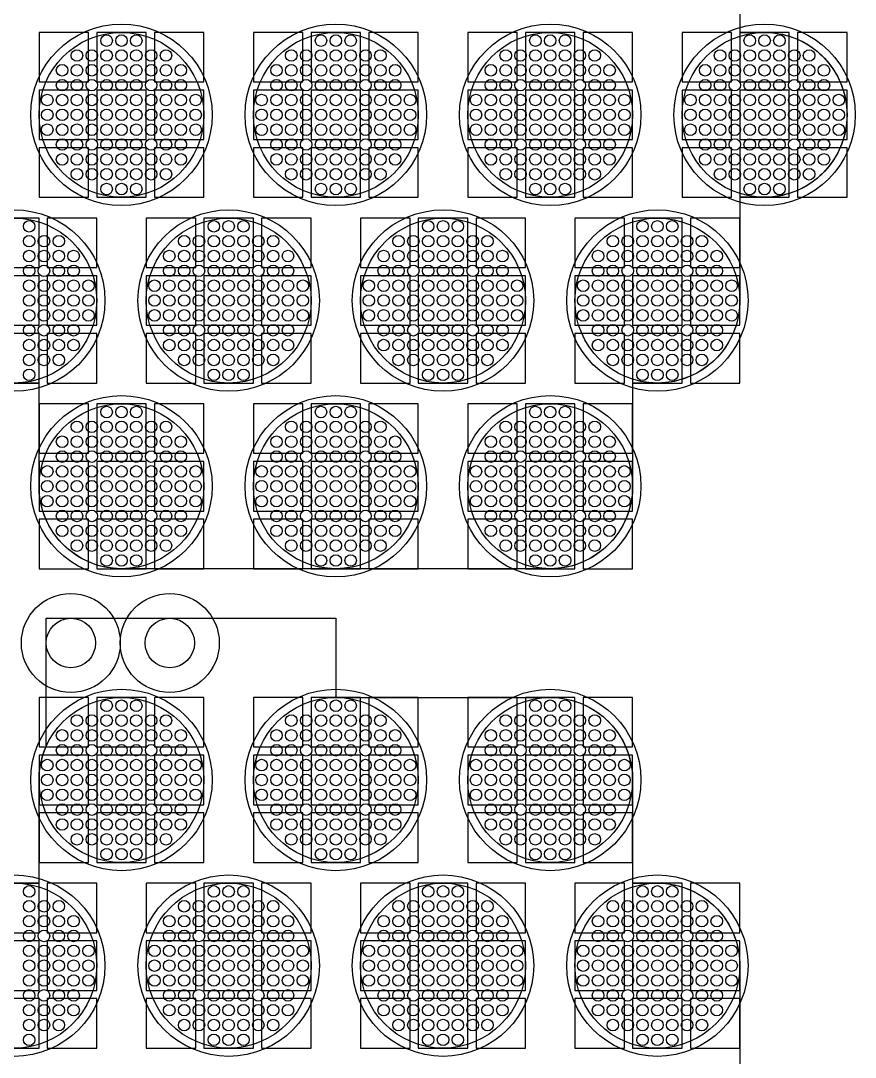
# Model space of a CAD drawing. Extents: x -49 to 54, y -38 to 38.
# Drawn here: x 38.9 to 43.96, y 17.85 to 24.13 of the extents above; entities that cross this region are included whole.
import ezdxf

# ---------------------------------------------------------------- set-up
doc = ezdxf.new("R2010")
doc.units = 0
for name, color, linetype in [('ADHESIVE_VIA_OPENINGS', 30, 'CONTINUOUS'), ('BACK_LAYER', 5, 'CONTINUOUS'), ('COND_LAYER_LOWER_ELECTRODE', 6, 'CONTINUOUS'), ('CONDUCTIVE_LAYER_BACK_LAYER', 2, 'CONTINUOUS'), ('EMITTER', 3, 'CONTINUOUS'), ('LOWER_ELECTRODE', 1, 'CONTINUOUS'), ('SUBSTRATE_VIA', 4, 'CONTINUOUS')]:
    doc.layers.add(name, color=color, linetype=linetype)

msp = doc.modelspace()

# ---------------------------------------------------------------- linework, layer by layer
at = {"layer": 'ADHESIVE_VIA_OPENINGS'}
for centre in [(39.207, 20.3622), (39.807, 20.3622)]:
    msp.add_circle(centre, 0.3, dxfattribs=at)
at = {"layer": 'BACK_LAYER'}
for points in [[(39.0139, 23.7639), (39.3139, 23.7639), (39.3139, 24.0639), (39.0139, 24.0639)], [(39.3639, 23.7639), (39.6639, 23.7639), (39.6639, 24.0639), (39.3639, 24.0639)], [(39.7139, 23.7639), (40.0139, 23.7639), (40.0139, 24.0639), (39.7139, 24.0639)], [(40.3139, 23.7639), (40.6139, 23.7639), (40.6139, 24.0639), (40.3139, 24.0639)], [(40.6639, 23.7639), (40.9639, 23.7639), (40.9639, 24.0639), (40.6639, 24.0639)], [(41.0139, 23.7639), (41.3139, 23.7639), (41.3139, 24.0639), (41.0139, 24.0639)], [(41.6139, 23.7639), (41.9139, 23.7639), (41.9139, 24.0639), (41.6139, 24.0639)], [(41.9639, 23.7639), (42.2639, 23.7639), (42.2639, 24.0639), (41.9639, 24.0639)], [(42.3139, 23.7639), (42.6139, 23.7639), (42.6139, 24.0639), (42.3139, 24.0639)], [(42.9139, 23.7639), (43.2139, 23.7639), (43.2139, 24.0639), (42.9139, 24.0639)], [(43.2639, 23.7639), (43.5639, 23.7639), (43.5639, 24.0639), (43.2639, 24.0639)], [(43.6139, 23.7639), (43.9139, 23.7639), (43.9139, 24.0639), (43.6139, 24.0639)], [(39.0139, 23.4139), (39.3139, 23.4139), (39.3139, 23.7139), (39.0139, 23.7139)], [(39.3639, 23.4139), (39.6639, 23.4139), (39.6639, 23.7139), (39.3639, 23.7139)], [(39.7139, 23.4139), (40.0139, 23.4139), (40.0139, 23.7139), (39.7139, 23.7139)], [(40.3139, 23.4139), (40.6139, 23.4139), (40.6139, 23.7139), (40.3139, 23.7139)], [(40.6639, 23.4139), (40.9639, 23.4139), (40.9639, 23.7139), (40.6639, 23.7139)], [(41.0139, 23.4139), (41.3139, 23.4139), (41.3139, 23.7139), (41.0139, 23.7139)], [(41.6139, 23.4139), (41.9139, 23.4139), (41.9139, 23.7139), (41.6139, 23.7139)], [(41.9639, 23.4139), (42.2639, 23.4139), (42.2639, 23.7139), (41.9639, 23.7139)], [(42.3139, 23.4139), (42.6139, 23.4139), (42.6139, 23.7139), (42.3139, 23.7139)], [(42.9139, 23.4139), (43.2139, 23.4139), (43.2139, 23.7139), (42.9139, 23.7139)], [(43.2639, 23.4139), (43.5639, 23.4139), (43.5639, 23.7139), (43.2639, 23.7139)], [(43.6139, 23.4139), (43.9139, 23.4139), (43.9139, 23.7139), (43.6139, 23.7139)], [(39.0139, 23.0639), (39.3139, 23.0639), (39.3139, 23.3639), (39.0139, 23.3639)], [(39.3639, 23.0639), (39.6639, 23.0639), (39.6639, 23.3639), (39.3639, 23.3639)], [(39.7139, 23.0639), (40.0139, 23.0639), (40.0139, 23.3639), (39.7139, 23.3639)], [(40.3139, 23.0639), (40.6139, 23.0639), (40.6139, 23.3639), (40.3139, 23.3639)], [(40.6639, 23.0639), (40.9639, 23.0639), (40.9639, 23.3639), (40.6639, 23.3639)], [(41.0139, 23.0639), (41.3139, 23.0639), (41.3139, 23.3639), (41.0139, 23.3639)], [(41.6139, 23.0639), (41.9139, 23.0639), (41.9139, 23.3639), (41.6139, 23.3639)], [(41.9639, 23.0639), (42.2639, 23.0639), (42.2639, 23.3639), (41.9639, 23.3639)], [(42.3139, 23.0639), (42.6139, 23.0639), (42.6139, 23.3639), (42.3139, 23.3639)], [(42.9139, 23.0639), (43.2139, 23.0639), (43.2139, 23.3639), (42.9139, 23.3639)], [(43.2639, 23.0639), (43.5639, 23.0639), (43.5639, 23.3639), (43.2639, 23.3639)], [(43.6139, 23.0639), (43.9139, 23.0639), (43.9139, 23.3639), (43.6139, 23.3639)], [(38.7139, 22.6381), (39.0139, 22.6381), (39.0139, 22.9381), (38.7139, 22.9381)], [(39.0639, 22.6381), (39.3639, 22.6381), (39.3639, 22.9381), (39.0639, 22.9381)], [(39.6639, 22.6381), (39.9639, 22.6381), (39.9639, 22.9381), (39.6639, 22.9381)], [(40.0139, 22.6381), (40.3139, 22.6381), (40.3139, 22.9381), (40.0139, 22.9381)], [(40.3639, 22.6381), (40.6639, 22.6381), (40.6639, 22.9381), (40.3639, 22.9381)], [(40.9639, 22.6381), (41.2639, 22.6381), (41.2639, 22.9381), (40.9639, 22.9381)], [(41.3139, 22.6381), (41.6139, 22.6381), (41.6139, 22.9381), (41.3139, 22.9381)], [(41.6639, 22.6381), (41.9639, 22.6381), (41.9639, 22.9381), (41.6639, 22.9381)], [(42.2639, 22.6381), (42.5639, 22.6381), (42.5639, 22.9381), (42.2639, 22.9381)], [(42.6139, 22.6381), (42.9139, 22.6381), (42.9139, 22.9381), (42.6139, 22.9381)], [(42.9639, 22.6381), (43.2639, 22.6381), (43.2639, 22.9381), (42.9639, 22.9381)], [(38.7139, 22.2881), (39.0139, 22.2881), (39.0139, 22.5881), (38.7139, 22.5881)], [(39.0639, 22.2881), (39.3639, 22.2881), (39.3639, 22.5881), (39.0639, 22.5881)], [(39.6639, 22.2881), (39.9639, 22.2881), (39.9639, 22.5881), (39.6639, 22.5881)], [(40.0139, 22.2881), (40.3139, 22.2881), (40.3139, 22.5881), (40.0139, 22.5881)], [(40.3639, 22.2881), (40.6639, 22.2881), (40.6639, 22.5881), (40.3639, 22.5881)], [(40.9639, 22.2881), (41.2639, 22.2881), (41.2639, 22.5881), (40.9639, 22.5881)], [(41.3139, 22.2881), (41.6139, 22.2881), (41.6139, 22.5881), (41.3139, 22.5881)], [(41.6639, 22.2881), (41.9639, 22.2881), (41.9639, 22.5881), (41.6639, 22.5881)], [(42.2639, 22.2881), (42.5639, 22.2881), (42.5639, 22.5881), (42.2639, 22.5881)], [(42.6139, 22.2881), (42.9139, 22.2881), (42.9139, 22.5881), (42.6139, 22.5881)], [(42.9639, 22.2881), (43.2639, 22.2881), (43.2639, 22.5881), (42.9639, 22.5881)], [(38.7139, 21.9381), (39.0139, 21.9381), (39.0139, 22.2381), (38.7139, 22.2381)], [(39.0639, 21.9381), (39.3639, 21.9381), (39.3639, 22.2381), (39.0639, 22.2381)], [(39.6639, 21.9381), (39.9639, 21.9381), (39.9639, 22.2381), (39.6639, 22.2381)], [(40.0139, 21.9381), (40.3139, 21.9381), (40.3139, 22.2381), (40.0139, 22.2381)], [(40.3639, 21.9381), (40.6639, 21.9381), (40.6639, 22.2381), (40.3639, 22.2381)], [(40.9639, 21.9381), (41.2639, 21.9381), (41.2639, 22.2381), (40.9639, 22.2381)], [(41.3139, 21.9381), (41.6139, 21.9381), (41.6139, 22.2381), (41.3139, 22.2381)], [(41.6639, 21.9381), (41.9639, 21.9381), (41.9639, 22.2381), (41.6639, 22.2381)], [(42.2639, 21.9381), (42.5639, 21.9381), (42.5639, 22.2381), (42.2639, 22.2381)], [(42.6139, 21.9381), (42.9139, 21.9381), (42.9139, 22.2381), (42.6139, 22.2381)], [(42.9639, 21.9381), (43.2639, 21.9381), (43.2639, 22.2381), (42.9639, 22.2381)], [(39.0139, 21.5123), (39.3139, 21.5123), (39.3139, 21.8123), (39.0139, 21.8123)], [(39.3639, 21.5123), (39.6639, 21.5123), (39.6639, 21.8123), (39.3639, 21.8123)], [(39.7139, 21.5123), (40.0139, 21.5123), (40.0139, 21.8123), (39.7139, 21.8123)], [(40.3139, 21.5123), (40.6139, 21.5123), (40.6139, 21.8123), (40.3139, 21.8123)], [(40.6639, 21.5123), (40.9639, 21.5123), (40.9639, 21.8123), (40.6639, 21.8123)], [(41.0139, 21.5123), (41.3139, 21.5123), (41.3139, 21.8123), (41.0139, 21.8123)], [(41.6139, 21.5123), (41.9139, 21.5123), (41.9139, 21.8123), (41.6139, 21.8123)], [(41.9639, 21.5123), (42.2639, 21.5123), (42.2639, 21.8123), (41.9639, 21.8123)], [(42.3139, 21.5123), (42.6139, 21.5123), (42.6139, 21.8123), (42.3139, 21.8123)], [(39.0139, 21.1623), (39.3139, 21.1623), (39.3139, 21.4623), (39.0139, 21.4623)], [(39.3639, 21.1623), (39.6639, 21.1623), (39.6639, 21.4623), (39.3639, 21.4623)], [(39.7139, 21.1623), (40.0139, 21.1623), (40.0139, 21.4623), (39.7139, 21.4623)], [(40.3139, 21.1623), (40.6139, 21.1623), (40.6139, 21.4623), (40.3139, 21.4623)], [(40.6639, 21.1623), (40.9639, 21.1623), (40.9639, 21.4623), (40.6639, 21.4623)], [(41.0139, 21.1623), (41.3139, 21.1623), (41.3139, 21.4623), (41.0139, 21.4623)], [(41.6139, 21.1623), (41.9139, 21.1623), (41.9139, 21.4623), (41.6139, 21.4623)], [(41.9639, 21.1623), (42.2639, 21.1623), (42.2639, 21.4623), (41.9639, 21.4623)], [(42.3139, 21.1623), (42.6139, 21.1623), (42.6139, 21.4623), (42.3139, 21.4623)], [(39.0139, 20.8123), (39.3139, 20.8123), (39.3139, 21.1123), (39.0139, 21.1123)], [(39.3639, 20.8123), (39.6639, 20.8123), (39.6639, 21.1123), (39.3639, 21.1123)], [(39.7139, 20.8123), (40.0139, 20.8123), (40.0139, 21.1123), (39.7139, 21.1123)], [(40.3139, 20.8123), (40.6139, 20.8123), (40.6139, 21.1123), (40.3139, 21.1123)], [(40.6639, 20.8123), (40.9639, 20.8123), (40.9639, 21.1123), (40.6639, 21.1123)], [(41.0139, 20.8123), (41.3139, 20.8123), (41.3139, 21.1123), (41.0139, 21.1123)], [(41.6139, 20.8123), (41.9139, 20.8123), (41.9139, 21.1123), (41.6139, 21.1123)], [(41.9639, 20.8123), (42.2639, 20.8123), (42.2639, 21.1123), (41.9639, 21.1123)], [(42.3139, 20.8123), (42.6139, 20.8123), (42.6139, 21.1123), (42.3139, 21.1123)], [(39.0139, 19.7319), (39.3139, 19.7319), (39.3139, 20.0319), (39.0139, 20.0319)], [(39.3639, 19.7319), (39.6639, 19.7319), (39.6639, 20.0319), (39.3639, 20.0319)], [(39.7139, 19.7319), (40.0139, 19.7319), (40.0139, 20.0319), (39.7139, 20.0319)], [(40.3139, 19.7319), (40.6139, 19.7319), (40.6139, 20.0319), (40.3139, 20.0319)], [(40.6639, 19.7319), (40.9639, 19.7319), (40.9639, 20.0319), (40.6639, 20.0319)], [(41.0139, 19.7319), (41.3139, 19.7319), (41.3139, 20.0319), (41.0139, 20.0319)], [(41.6139, 19.7319), (41.9139, 19.7319), (41.9139, 20.0319), (41.6139, 20.0319)], [(41.9639, 19.7319), (42.2639, 19.7319), (42.2639, 20.0319), (41.9639, 20.0319)], [(42.3139, 19.7319), (42.6139, 19.7319), (42.6139, 20.0319), (42.3139, 20.0319)], [(39.0139, 19.3819), (39.3139, 19.3819), (39.3139, 19.6819), (39.0139, 19.6819)], [(39.3639, 19.3819), (39.6639, 19.3819), (39.6639, 19.6819), (39.3639, 19.6819)], [(39.7139, 19.3819), (40.0139, 19.3819), (40.0139, 19.6819), (39.7139, 19.6819)], [(40.3139, 19.3819), (40.6139, 19.3819), (40.6139, 19.6819), (40.3139, 19.6819)], [(40.6639, 19.3819), (40.9639, 19.3819), (40.9639, 19.6819), (40.6639, 19.6819)], [(41.0139, 19.3819), (41.3139, 19.3819), (41.3139, 19.6819), (41.0139, 19.6819)], [(41.6139, 19.3819), (41.9139, 19.3819), (41.9139, 19.6819), (41.6139, 19.6819)], [(41.9639, 19.3819), (42.2639, 19.3819), (42.2639, 19.6819), (41.9639, 19.6819)], [(42.3139, 19.3819), (42.6139, 19.3819), (42.6139, 19.6819), (42.3139, 19.6819)], [(39.0139, 19.0319), (39.3139, 19.0319), (39.3139, 19.3319), (39.0139, 19.3319)], [(39.3639, 19.0319), (39.6639, 19.0319), (39.6639, 19.3319), (39.3639, 19.3319)], [(39.7139, 19.0319), (40.0139, 19.0319), (40.0139, 19.3319), (39.7139, 19.3319)], [(40.3139, 19.0319), (40.6139, 19.0319), (40.6139, 19.3319), (40.3139, 19.3319)], [(40.6639, 19.0319), (40.9639, 19.0319), (40.9639, 19.3319), (40.6639, 19.3319)], [(41.0139, 19.0319), (41.3139, 19.0319), (41.3139, 19.3319), (41.0139, 19.3319)], [(41.6139, 19.0319), (41.9139, 19.0319), (41.9139, 19.3319), (41.6139, 19.3319)], [(41.9639, 19.0319), (42.2639, 19.0319), (42.2639, 19.3319), (41.9639, 19.3319)], [(42.3139, 19.0319), (42.6139, 19.0319), (42.6139, 19.3319), (42.3139, 19.3319)], [(38.7139, 18.6061), (39.0139, 18.6061), (39.0139, 18.9061), (38.7139, 18.9061)], [(39.0639, 18.6061), (39.3639, 18.6061), (39.3639, 18.9061), (39.0639, 18.9061)], [(39.6639, 18.6061), (39.9639, 18.6061), (39.9639, 18.9061), (39.6639, 18.9061)], [(40.0139, 18.6061), (40.3139, 18.6061), (40.3139, 18.9061), (40.0139, 18.9061)], [(40.3639, 18.6061), (40.6639, 18.6061), (40.6639, 18.9061), (40.3639, 18.9061)], [(40.9639, 18.6061), (41.2639, 18.6061), (41.2639, 18.9061), (40.9639, 18.9061)], [(41.3139, 18.6061), (41.6139, 18.6061), (41.6139, 18.9061), (41.3139, 18.9061)], [(41.6639, 18.6061), (41.9639, 18.6061), (41.9639, 18.9061), (41.6639, 18.9061)], [(42.2639, 18.6061), (42.5639, 18.6061), (42.5639, 18.9061), (42.2639, 18.9061)], [(42.6139, 18.6061), (42.9139, 18.6061), (42.9139, 18.9061), (42.6139, 18.9061)], [(42.9639, 18.6061), (43.2639, 18.6061), (43.2639, 18.9061), (42.9639, 18.9061)], [(38.7139, 18.2561), (39.0139, 18.2561), (39.0139, 18.5561), (38.7139, 18.5561)], [(39.0639, 18.2561), (39.3639, 18.2561), (39.3639, 18.5561), (39.0639, 18.5561)], [(39.6639, 18.2561), (39.9639, 18.2561), (39.9639, 18.5561), (39.6639, 18.5561)], [(40.0139, 18.2561), (40.3139, 18.2561), (40.3139, 18.5561), (40.0139, 18.5561)], [(40.3639, 18.2561), (40.6639, 18.2561), (40.6639, 18.5561), (40.3639, 18.5561)], [(40.9639, 18.2561), (41.2639, 18.2561), (41.2639, 18.5561), (40.9639, 18.5561)], [(41.3139, 18.2561), (41.6139, 18.2561), (41.6139, 18.5561), (41.3139, 18.5561)], [(41.6639, 18.2561), (41.9639, 18.2561), (41.9639, 18.5561), (41.6639, 18.5561)], [(42.2639, 18.2561), (42.5639, 18.2561), (42.5639, 18.5561), (42.2639, 18.5561)], [(42.6139, 18.2561), (42.9139, 18.2561), (42.9139, 18.5561), (42.6139, 18.5561)], [(42.9639, 18.2561), (43.2639, 18.2561), (43.2639, 18.5561), (42.9639, 18.5561)], [(38.7139, 17.9061), (39.0139, 17.9061), (39.0139, 18.2061), (38.7139, 18.2061)], [(39.0639, 17.9061), (39.3639, 17.9061), (39.3639, 18.2061), (39.0639, 18.2061)], [(39.6639, 17.9061), (39.9639, 17.9061), (39.9639, 18.2061), (39.6639, 18.2061)], [(40.0139, 17.9061), (40.3139, 17.9061), (40.3139, 18.2061), (40.0139, 18.2061)], [(40.3639, 17.9061), (40.6639, 17.9061), (40.6639, 18.2061), (40.3639, 18.2061)], [(40.9639, 17.9061), (41.2639, 17.9061), (41.2639, 18.2061), (40.9639, 18.2061)], [(41.3139, 17.9061), (41.6139, 17.9061), (41.6139, 18.2061), (41.3139, 18.2061)], [(41.6639, 17.9061), (41.9639, 17.9061), (41.9639, 18.2061), (41.6639, 18.2061)], [(42.2639, 17.9061), (42.5639, 17.9061), (42.5639, 18.2061), (42.2639, 18.2061)], [(42.6139, 17.9061), (42.9139, 17.9061), (42.9139, 18.2061), (42.6139, 18.2061)], [(42.9639, 17.9061), (43.2639, 17.9061), (43.2639, 18.2061), (42.9639, 18.2061)]]:
    msp.add_lwpolyline(points, close=True, dxfattribs=at)
at = {"layer": 'COND_LAYER_LOWER_ELECTRODE'}
for centre in [(39.5139, 23.5639), (40.8139, 23.5639), (42.1139, 23.5639), (43.4139, 23.5639), (38.8639, 22.4381), (40.1639, 22.4381), (41.4639, 22.4381), (42.7639, 22.4381), (39.5139, 21.3123), (40.8139, 21.3123), (42.1139, 21.3123), (39.5139, 19.5319), (40.8139, 19.5319), (42.1139, 19.5319), (38.8639, 18.4061), (40.1639, 18.4061), (41.4639, 18.4061), (42.7639, 18.4061)]:
    msp.add_circle(centre, 0.55, dxfattribs=at)
at = {"layer": 'CONDUCTIVE_LAYER_BACK_LAYER'}
for points in [[(43.2639, 24.6898), (43.2639, 24.0638), (43.4239, 24.0638), (43.4437, 24.063), (43.4636, 24.0615), (43.4833, 24.0591), (43.5029, 24.056), (43.5224, 24.052), (43.5417, 24.0473), (43.5609, 24.0419), (43.5797, 24.0356), (43.5984, 24.0287), (43.6167, 24.021), (43.6347, 24.0126), (43.6524, 24.0034), (43.6697, 23.9936), (43.6865, 23.9831), (43.703, 23.9719), (43.719, 23.9601), (43.7345, 23.9477), (43.7495, 23.9346), (43.764, 23.921), (43.7779, 23.9068), (43.7912, 23.8921), (43.804, 23.8768), (43.8161, 23.861), (43.8276, 23.8448), (43.8384, 23.8281), (43.8486, 23.8111), (43.8581, 23.7936), (43.8669, 23.7757), (43.8749, 23.7576), (43.8823, 23.7391), (43.8888, 23.7203), (43.8947, 23.7013), (43.8998, 23.6821), (43.9041, 23.6627), (43.9076, 23.6431), (43.9104, 23.6234), (43.9124, 23.6037), (43.9135, 23.5838), (43.9139, 23.5639), (43.9135, 23.5441), (43.9124, 23.5242), (43.9104, 23.5044), (43.9076, 23.4847), (43.9041, 23.4652), (43.8998, 23.4458), (43.8947, 23.4265), (43.8888, 23.4075), (43.8823, 23.3888), (43.8749, 23.3703), (43.8669, 23.3521), (43.8581, 23.3343), (43.8486, 23.3168), (43.8384, 23.2997), (43.8276, 23.2831), (43.8161, 23.2668), (43.804, 23.2511), (43.7912, 23.2358), (43.7779, 23.2211), (43.764, 23.2069), (43.7495, 23.1933), (43.7345, 23.1802), (43.719, 23.1678), (43.703, 23.156), (43.6865, 23.1448), (43.6697, 23.1343), (43.6524, 23.1245), (43.6347, 23.1153), (43.6167, 23.1069), (43.5984, 23.0992), (43.5797, 23.0922), (43.5609, 23.086), (43.5417, 23.0805), (43.5224, 23.0759), (43.5029, 23.0719), (43.4833, 23.0688), (43.4636, 23.0664), (43.4437, 23.0648), (43.4239, 23.064), (43.2639, 23.064), (43.2639, 22.4381), (43.2635, 22.4182), (43.2624, 22.3984), (43.2604, 22.3786), (43.2576, 22.3589), (43.2541, 22.3393), (43.2498, 22.3199), (43.2447, 22.3007), (43.2388, 22.2817), (43.2323, 22.2629), (43.2249, 22.2445), (43.2169, 22.2263), (43.2081, 22.2085), (43.1986, 22.191), (43.1884, 22.1739), (43.1776, 22.1572), (43.1661, 22.141), (43.154, 22.1253), (43.1412, 22.11), (43.1279, 22.0953), (43.114, 22.0811), (43.0995, 22.0674), (43.0845, 22.0544), (43.069, 22.0419), (43.053, 22.0301), (43.0365, 22.019), (43.0197, 22.0084), (43.0024, 21.9986), (42.9847, 21.9895), (42.9667, 21.9811), (42.9484, 21.9734), (42.9297, 21.9664), (42.9109, 21.9602), (42.8917, 21.9547), (42.8724, 21.95), (42.8529, 21.9461), (42.8333, 21.9429), (42.8136, 21.9406), (42.7937, 21.939), (42.7739, 21.9382), (42.6139, 21.9382), (42.6139, 21.3123), (42.6135, 21.2924), (42.6124, 21.2725), (42.6104, 21.2528), (42.6076, 21.2331), (42.6041, 21.2135), (42.5998, 21.1941), (42.5947, 21.1749), (42.5888, 21.1559), (42.5823, 21.1371), (42.5749, 21.1186), (42.5669, 21.1005), (42.5581, 21.0826), (42.5486, 21.0651), (42.5384, 21.0481), (42.5276, 21.0314), (42.5161, 21.0152), (42.504, 20.9994), (42.4912, 20.9842), (42.4779, 20.9694), (42.464, 20.9552), (42.4495, 20.9416), (42.4345, 20.9285), (42.419, 20.9161), (42.403, 20.9043), (42.3865, 20.8931), (42.3697, 20.8826), (42.3524, 20.8728), (42.3347, 20.8637), (42.3167, 20.8552), (42.2984, 20.8475), (42.2797, 20.8406), (42.2609, 20.8343), (42.2417, 20.8289), (42.2224, 20.8242), (42.2029, 20.8203), (42.1833, 20.8171), (42.1636, 20.8147), (42.1437, 20.8132), (42.1239, 20.8124), (39.504, 20.8124), (39.4841, 20.8132), (39.4643, 20.8147), (39.4446, 20.8171), (39.4249, 20.8203), (39.4054, 20.8242), (39.3861, 20.8289), (39.367, 20.8343), (39.3481, 20.8406), (39.3295, 20.8475), (39.3112, 20.8552), (39.2932, 20.8637), (39.2755, 20.8728), (39.2582, 20.8826), (39.2413, 20.8931), (39.2249, 20.9043), (39.2089, 20.9161), (39.1934, 20.9285), (39.1784, 20.9416), (39.1639, 20.9552), (39.15, 20.9694), (39.1367, 20.9842), (39.1239, 20.9994), (39.1118, 21.0152), (39.1003, 21.0314), (39.0894, 21.0481), (39.0793, 21.0651), (39.0698, 21.0826), (39.061, 21.1005), (39.053, 21.1186), (39.0456, 21.1371), (39.039, 21.1559), (39.0332, 21.1749), (39.0281, 21.1941), (39.0238, 21.2135), (39.0203, 21.2331), (39.0175, 21.2528), (39.0155, 21.2725), (39.0143, 21.2924), (39.0139, 21.3123), (39.0139, 21.9382), (38.854, 21.9382)], [(38.854, 18.906), (39.0139, 18.906), (39.0139, 19.5319), (39.0143, 19.5518), (39.0155, 19.5716), (39.0175, 19.5914), (39.0203, 19.6111), (39.0238, 19.6307), (39.0281, 19.6501), (39.0332, 19.6693), (39.039, 19.6883), (39.0456, 19.707), (39.053, 19.7255), (39.057, 19.7347), (39.057, 20.5122), (40.8139, 20.5122), (40.8139, 20.0318), (42.1239, 20.0318), (42.1437, 20.031), (42.1636, 20.0294), (42.1833, 20.0271), (42.2029, 20.0239), (42.2224, 20.02), (42.2417, 20.0153), (42.2609, 20.0098), (42.2797, 20.0036), (42.2984, 19.9966), (42.3167, 19.9889), (42.3347, 19.9805), (42.3524, 19.9714), (42.3697, 19.9615), (42.3865, 19.951), (42.403, 19.9399), (42.419, 19.9281), (42.4345, 19.9156), (42.4495, 19.9026), (42.464, 19.8889), (42.4779, 19.8747), (42.4912, 19.86), (42.504, 19.8447), (42.5161, 19.829), (42.5276, 19.8128), (42.5384, 19.7961), (42.5486, 19.779), (42.5581, 19.7615), (42.5669, 19.7437), (42.5749, 19.7255), (42.5823, 19.707), (42.5888, 19.6883), (42.5947, 19.6693), (42.5998, 19.6501), (42.6041, 19.6307), (42.6076, 19.6111), (42.6104, 19.5914), (42.6124, 19.5716), (42.6135, 19.5518), (42.6139, 19.5319), (42.6139, 18.906), (42.7739, 18.906), (42.7937, 18.9052), (42.8136, 18.9036), (42.8333, 18.9012), (42.8529, 18.8981), (42.8724, 18.8941), (42.8917, 18.8894), (42.9109, 18.884), (42.9297, 18.8778), (42.9484, 18.8708), (42.9667, 18.8631), (42.9847, 18.8547), (43.0024, 18.8455), (43.0197, 18.8357), (43.0365, 18.8252), (43.053, 18.814), (43.069, 18.8022), (43.0845, 18.7898), (43.0995, 18.7767), (43.114, 18.7631), (43.1279, 18.7489), (43.1412, 18.7342), (43.154, 18.7189), (43.1661, 18.7032), (43.1776, 18.6869), (43.1884, 18.6703), (43.1986, 18.6532), (43.2081, 18.6357), (43.2169, 18.6179), (43.2249, 18.5997), (43.2323, 18.5812), (43.2388, 18.5625), (43.2447, 18.5434), (43.2498, 18.5242), (43.2541, 18.5048), (43.2576, 18.4853), (43.2604, 18.4656), (43.2624, 18.4458), (43.2635, 18.4259), (43.2639, 18.4061), (43.2639, 17.7801)]]:
    msp.add_lwpolyline(points, dxfattribs=at)
at = {"layer": 'EMITTER'}
for centre in [(39.5139, 23.5639), (40.8139, 23.5639), (42.1139, 23.5639), (43.4139, 23.5639), (38.8639, 22.4381), (40.1639, 22.4381), (41.4639, 22.4381), (42.7639, 22.4381), (39.5139, 21.3123), (40.8139, 21.3123), (42.1139, 21.3123), (39.5139, 19.5319), (40.8139, 19.5319), (42.1139, 19.5319), (38.8639, 18.4061), (40.1639, 18.4061), (41.4639, 18.4061), (42.7639, 18.4061)]:
    msp.add_circle(centre, 0.5, dxfattribs=at)
at = {"layer": 'LOWER_ELECTRODE'}
for centre in [(39.4239, 24.0139), (39.5139, 24.0139), (39.6039, 24.0139), (40.7239, 24.0139), (40.8139, 24.0139), (40.9039, 24.0139), (42.0239, 24.0139), (42.1139, 24.0139), (42.2039, 24.0139), (43.3239, 24.0139), (43.4139, 24.0139), (43.5039, 24.0139), (39.2439, 23.9239), (39.3339, 23.9239), (39.4239, 23.9239), (39.5139, 23.9239), (39.6039, 23.9239), (39.6939, 23.9239), (39.7839, 23.9239), (40.5439, 23.9239), (40.6339, 23.9239), (40.7239, 23.9239), (40.8139, 23.9239), (40.9039, 23.9239), (40.9939, 23.9239), (41.0839, 23.9239), (41.8439, 23.9239), (41.9339, 23.9239), (42.0239, 23.9239), (42.1139, 23.9239), (42.2039, 23.9239), (42.2939, 23.9239), (42.3839, 23.9239), (43.1439, 23.9239), (43.2339, 23.9239), (43.3239, 23.9239), (43.4139, 23.9239), (43.5039, 23.9239), (43.5939, 23.9239), (43.6839, 23.9239), (39.1539, 23.8339), (39.2439, 23.8339), (39.3339, 23.8339), (39.4239, 23.8339), (39.5139, 23.8339), (39.6039, 23.8339), (39.6939, 23.8339), (39.7839, 23.8339), (39.8739, 23.8339), (40.4539, 23.8339), (40.5439, 23.8339), (40.6339, 23.8339), (40.7239, 23.8339), (40.8139, 23.8339), (40.9039, 23.8339), (40.9939, 23.8339), (41.0839, 23.8339), (41.1739, 23.8339), (41.7539, 23.8339), (41.8439, 23.8339), (41.9339, 23.8339), (42.0239, 23.8339), (42.1139, 23.8339), (42.2039, 23.8339), (42.2939, 23.8339), (42.3839, 23.8339), (42.4739, 23.8339), (43.0539, 23.8339), (43.1439, 23.8339), (43.2339, 23.8339), (43.3239, 23.8339), (43.4139, 23.8339), (43.5039, 23.8339), (43.5939, 23.8339), (43.6839, 23.8339), (43.7739, 23.8339), (39.1539, 23.7439), (39.2439, 23.7439), (39.3339, 23.7439), (39.4239, 23.7439), (39.5139, 23.7439), (39.6039, 23.7439), (39.6939, 23.7439), (39.7839, 23.7439), (39.8739, 23.7439), (40.4539, 23.7439), (40.5439, 23.7439), (40.6339, 23.7439), (40.7239, 23.7439), (40.8139, 23.7439), (40.9039, 23.7439), (40.9939, 23.7439), (41.0839, 23.7439), (41.1739, 23.7439), (41.7539, 23.7439), (41.8439, 23.7439), (41.9339, 23.7439), (42.0239, 23.7439), (42.1139, 23.7439), (42.2039, 23.7439), (42.2939, 23.7439), (42.3839, 23.7439), (42.4739, 23.7439), (43.0539, 23.7439), (43.1439, 23.7439), (43.2339, 23.7439), (43.3239, 23.7439), (43.4139, 23.7439), (43.5039, 23.7439), (43.5939, 23.7439), (43.6839, 23.7439), (43.7739, 23.7439), (39.0639, 23.6539), (39.1539, 23.6539), (39.2439, 23.6539), (39.3339, 23.6539), (39.4239, 23.6539), (39.5139, 23.6539), (39.6039, 23.6539), (39.6939, 23.6539), (39.7839, 23.6539), (39.8739, 23.6539), (39.9639, 23.6539), (40.3639, 23.6539), (40.4539, 23.6539), (40.5439, 23.6539), (40.6339, 23.6539), (40.7239, 23.6539), (40.8139, 23.6539), (40.9039, 23.6539), (40.9939, 23.6539), (41.0839, 23.6539), (41.1739, 23.6539), (41.2639, 23.6539), (41.6639, 23.6539), (41.7539, 23.6539), (41.8439, 23.6539), (41.9339, 23.6539), (42.0239, 23.6539), (42.1139, 23.6539), (42.2039, 23.6539), (42.2939, 23.6539), (42.3839, 23.6539), (42.4739, 23.6539), (42.5639, 23.6539), (42.9639, 23.6539), (43.0539, 23.6539), (43.1439, 23.6539), (43.2339, 23.6539), (43.3239, 23.6539), (43.4139, 23.6539), (43.5039, 23.6539), (43.5939, 23.6539), (43.6839, 23.6539), (43.7739, 23.6539), (43.8639, 23.6539), (39.0639, 23.5639), (39.1539, 23.5639), (39.2439, 23.5639), (39.3339, 23.5639), (39.4239, 23.5639), (39.5139, 23.5639), (39.6039, 23.5639), (39.6939, 23.5639), (39.7839, 23.5639), (39.8739, 23.5639), (39.9639, 23.5639), (40.3639, 23.5639), (40.4539, 23.5639), (40.5439, 23.5639), (40.6339, 23.5639), (40.7239, 23.5639), (40.8139, 23.5639), (40.9039, 23.5639), (40.9939, 23.5639), (41.0839, 23.5639), (41.1739, 23.5639), (41.2639, 23.5639), (41.6639, 23.5639), (41.7539, 23.5639), (41.8439, 23.5639), (41.9339, 23.5639), (42.0239, 23.5639), (42.1139, 23.5639), (42.2039, 23.5639), (42.2939, 23.5639), (42.3839, 23.5639), (42.4739, 23.5639), (42.5639, 23.5639), (42.9639, 23.5639), (43.0539, 23.5639), (43.1439, 23.5639), (43.2339, 23.5639), (43.3239, 23.5639), (43.4139, 23.5639), (43.5039, 23.5639), (43.5939, 23.5639), (43.6839, 23.5639), (43.7739, 23.5639), (43.8639, 23.5639), (39.0639, 23.4739), (39.1539, 23.4739), (39.2439, 23.4739), (39.3339, 23.4739), (39.4239, 23.4739), (39.5139, 23.4739), (39.6039, 23.4739), (39.6939, 23.4739), (39.7839, 23.4739), (39.8739, 23.4739), (39.9639, 23.4739), (40.3639, 23.4739), (40.4539, 23.4739), (40.5439, 23.4739), (40.6339, 23.4739), (40.7239, 23.4739), (40.8139, 23.4739), (40.9039, 23.4739), (40.9939, 23.4739), (41.0839, 23.4739), (41.1739, 23.4739), (41.2639, 23.4739), (41.6639, 23.4739), (41.7539, 23.4739), (41.8439, 23.4739), (41.9339, 23.4739), (42.0239, 23.4739), (42.1139, 23.4739), (42.2039, 23.4739), (42.2939, 23.4739), (42.3839, 23.4739), (42.4739, 23.4739), (42.5639, 23.4739), (42.9639, 23.4739), (43.0539, 23.4739), (43.1439, 23.4739), (43.2339, 23.4739), (43.3239, 23.4739), (43.4139, 23.4739), (43.5039, 23.4739), (43.5939, 23.4739), (43.6839, 23.4739), (43.7739, 23.4739), (43.8639, 23.4739), (39.1539, 23.3839), (39.2439, 23.3839), (39.3339, 23.3839), (39.4239, 23.3839), (39.5139, 23.3839), (39.6039, 23.3839), (39.6939, 23.3839), (39.7839, 23.3839), (39.8739, 23.3839), (40.4539, 23.3839), (40.5439, 23.3839), (40.6339, 23.3839), (40.7239, 23.3839), (40.8139, 23.3839), (40.9039, 23.3839), (40.9939, 23.3839), (41.0839, 23.3839), (41.1739, 23.3839), (41.7539, 23.3839), (41.8439, 23.3839), (41.9339, 23.3839), (42.0239, 23.3839), (42.1139, 23.3839), (42.2039, 23.3839), (42.2939, 23.3839), (42.3839, 23.3839), (42.4739, 23.3839), (43.0539, 23.3839), (43.1439, 23.3839), (43.2339, 23.3839), (43.3239, 23.3839), (43.4139, 23.3839), (43.5039, 23.3839), (43.5939, 23.3839), (43.6839, 23.3839), (43.7739, 23.3839), (39.1539, 23.2939), (39.2439, 23.2939), (39.3339, 23.2939), (39.4239, 23.2939), (39.5139, 23.2939), (39.6039, 23.2939), (39.6939, 23.2939), (39.7839, 23.2939), (39.8739, 23.2939), (40.4539, 23.2939), (40.5439, 23.2939), (40.6339, 23.2939), (40.7239, 23.2939), (40.8139, 23.2939), (40.9039, 23.2939), (40.9939, 23.2939), (41.0839, 23.2939), (41.1739, 23.2939), (41.7539, 23.2939), (41.8439, 23.2939), (41.9339, 23.2939), (42.0239, 23.2939), (42.1139, 23.2939), (42.2039, 23.2939), (42.2939, 23.2939), (42.3839, 23.2939), (42.4739, 23.2939), (43.0539, 23.2939), (43.1439, 23.2939), (43.2339, 23.2939), (43.3239, 23.2939), (43.4139, 23.2939), (43.5039, 23.2939), (43.5939, 23.2939), (43.6839, 23.2939), (43.7739, 23.2939), (39.2439, 23.2039), (39.3339, 23.2039), (39.4239, 23.2039), (39.5139, 23.2039), (39.6039, 23.2039), (39.6939, 23.2039), (39.7839, 23.2039), (40.5439, 23.2039), (40.6339, 23.2039), (40.7239, 23.2039), (40.8139, 23.2039), (40.9039, 23.2039), (40.9939, 23.2039), (41.0839, 23.2039), (41.8439, 23.2039), (41.9339, 23.2039), (42.0239, 23.2039), (42.1139, 23.2039), (42.2039, 23.2039), (42.2939, 23.2039), (42.3839, 23.2039), (43.1439, 23.2039), (43.2339, 23.2039), (43.3239, 23.2039), (43.4139, 23.2039), (43.5039, 23.2039), (43.5939, 23.2039), (43.6839, 23.2039), (39.4239, 23.1139), (39.5139, 23.1139), (39.6039, 23.1139), (40.7239, 23.1139), (40.8139, 23.1139), (40.9039, 23.1139), (42.0239, 23.1139), (42.1139, 23.1139), (42.2039, 23.1139), (43.3239, 23.1139), (43.4139, 23.1139), (43.5039, 23.1139), (38.9539, 22.8881), (40.0739, 22.8881), (40.1639, 22.8881), (40.2539, 22.8881), (41.3739, 22.8881), (41.4639, 22.8881), (41.5539, 22.8881), (42.6739, 22.8881), (42.7639, 22.8881), (42.8539, 22.8881), (38.9539, 22.7981), (39.0439, 22.7981), (39.1339, 22.7981), (39.8939, 22.7981), (39.9839, 22.7981), (40.0739, 22.7981), (40.1639, 22.7981), (40.2539, 22.7981), (40.3439, 22.7981), (40.4339, 22.7981), (41.1939, 22.7981), (41.2839, 22.7981), (41.3739, 22.7981), (41.4639, 22.7981), (41.5539, 22.7981), (41.6439, 22.7981), (41.7339, 22.7981), (42.4939, 22.7981), (42.5839, 22.7981), (42.6739, 22.7981), (42.7639, 22.7981), (42.8539, 22.7981), (42.9439, 22.7981), (43.0339, 22.7981), (38.9539, 22.7081), (39.0439, 22.7081), (39.1339, 22.7081), (39.2239, 22.7081), (39.8039, 22.7081), (39.8939, 22.7081), (39.9839, 22.7081), (40.0739, 22.7081), (40.1639, 22.7081), (40.2539, 22.7081), (40.3439, 22.7081), (40.4339, 22.7081), (40.5239, 22.7081), (41.1039, 22.7081), (41.1939, 22.7081), (41.2839, 22.7081), (41.3739, 22.7081), (41.4639, 22.7081), (41.5539, 22.7081), (41.6439, 22.7081), (41.7339, 22.7081), (41.8239, 22.7081), (42.4039, 22.7081), (42.4939, 22.7081), (42.5839, 22.7081), (42.6739, 22.7081), (42.7639, 22.7081), (42.8539, 22.7081), (42.9439, 22.7081), (43.0339, 22.7081), (43.1239, 22.7081), (38.9539, 22.6181), (39.0439, 22.6181), (39.1339, 22.6181), (39.2239, 22.6181), (39.8039, 22.6181), (39.8939, 22.6181), (39.9839, 22.6181), (40.0739, 22.6181), (40.1639, 22.6181), (40.2539, 22.6181), (40.3439, 22.6181), (40.4339, 22.6181), (40.5239, 22.6181), (41.1039, 22.6181), (41.1939, 22.6181), (41.2839, 22.6181), (41.3739, 22.6181), (41.4639, 22.6181), (41.5539, 22.6181), (41.6439, 22.6181), (41.7339, 22.6181), (41.8239, 22.6181), (42.4039, 22.6181), (42.4939, 22.6181), (42.5839, 22.6181), (42.6739, 22.6181), (42.7639, 22.6181), (42.8539, 22.6181), (42.9439, 22.6181), (43.0339, 22.6181), (43.1239, 22.6181), (38.9539, 22.5281), (39.0439, 22.5281), (39.1339, 22.5281), (39.2239, 22.5281), (39.3139, 22.5281), (39.7139, 22.5281), (39.8039, 22.5281), (39.8939, 22.5281), (39.9839, 22.5281), (40.0739, 22.5281), (40.1639, 22.5281), (40.2539, 22.5281), (40.3439, 22.5281), (40.4339, 22.5281), (40.5239, 22.5281), (40.6139, 22.5281), (41.0139, 22.5281), (41.1039, 22.5281), (41.1939, 22.5281), (41.2839, 22.5281), (41.3739, 22.5281), (41.4639, 22.5281), (41.5539, 22.5281), (41.6439, 22.5281), (41.7339, 22.5281), (41.8239, 22.5281), (41.9139, 22.5281), (42.3139, 22.5281), (42.4039, 22.5281), (42.4939, 22.5281), (42.5839, 22.5281), (42.6739, 22.5281), (42.7639, 22.5281), (42.8539, 22.5281), (42.9439, 22.5281), (43.0339, 22.5281), (43.1239, 22.5281), (43.2139, 22.5281), (38.9539, 22.4381), (39.0439, 22.4381), (39.1339, 22.4381), (39.2239, 22.4381), (39.3139, 22.4381), (39.7139, 22.4381), (39.8039, 22.4381), (39.8939, 22.4381), (39.9839, 22.4381), (40.0739, 22.4381), (40.1639, 22.4381), (40.2539, 22.4381), (40.3439, 22.4381), (40.4339, 22.4381), (40.5239, 22.4381), (40.6139, 22.4381), (41.0139, 22.4381), (41.1039, 22.4381), (41.1939, 22.4381), (41.2839, 22.4381), (41.3739, 22.4381), (41.4639, 22.4381), (41.5539, 22.4381), (41.6439, 22.4381), (41.7339, 22.4381), (41.8239, 22.4381), (41.9139, 22.4381), (42.3139, 22.4381), (42.4039, 22.4381), (42.4939, 22.4381), (42.5839, 22.4381), (42.6739, 22.4381), (42.7639, 22.4381), (42.8539, 22.4381), (42.9439, 22.4381), (43.0339, 22.4381), (43.1239, 22.4381), (43.2139, 22.4381), (38.9539, 22.3481), (39.0439, 22.3481), (39.1339, 22.3481), (39.2239, 22.3481), (39.3139, 22.3481), (39.7139, 22.3481), (39.8039, 22.3481), (39.8939, 22.3481), (39.9839, 22.3481), (40.0739, 22.3481), (40.1639, 22.3481), (40.2539, 22.3481), (40.3439, 22.3481), (40.4339, 22.3481), (40.5239, 22.3481), (40.6139, 22.3481), (41.0139, 22.3481), (41.1039, 22.3481), (41.1939, 22.3481), (41.2839, 22.3481), (41.3739, 22.3481), (41.4639, 22.3481), (41.5539, 22.3481), (41.6439, 22.3481), (41.7339, 22.3481), (41.8239, 22.3481), (41.9139, 22.3481), (42.3139, 22.3481), (42.4039, 22.3481), (42.4939, 22.3481), (42.5839, 22.3481), (42.6739, 22.3481), (42.7639, 22.3481), (42.8539, 22.3481), (42.9439, 22.3481), (43.0339, 22.3481), (43.1239, 22.3481), (43.2139, 22.3481), (38.9539, 22.2581), (39.0439, 22.2581), (39.1339, 22.2581), (39.2239, 22.2581), (39.8039, 22.2581), (39.8939, 22.2581), (39.9839, 22.2581), (40.0739, 22.2581), (40.1639, 22.2581), (40.2539, 22.2581), (40.3439, 22.2581), (40.4339, 22.2581), (40.5239, 22.2581), (41.1039, 22.2581), (41.1939, 22.2581), (41.2839, 22.2581), (41.3739, 22.2581), (41.4639, 22.2581), (41.5539, 22.2581), (41.6439, 22.2581), (41.7339, 22.2581), (41.8239, 22.2581), (42.4039, 22.2581), (42.4939, 22.2581), (42.5839, 22.2581), (42.6739, 22.2581), (42.7639, 22.2581), (42.8539, 22.2581), (42.9439, 22.2581), (43.0339, 22.2581), (43.1239, 22.2581), (38.9539, 22.1681), (39.0439, 22.1681), (39.1339, 22.1681), (39.2239, 22.1681), (39.8039, 22.1681), (39.8939, 22.1681), (39.9839, 22.1681), (40.0739, 22.1681), (40.1639, 22.1681), (40.2539, 22.1681), (40.3439, 22.1681), (40.4339, 22.1681), (40.5239, 22.1681), (41.1039, 22.1681), (41.1939, 22.1681), (41.2839, 22.1681), (41.3739, 22.1681), (41.4639, 22.1681), (41.5539, 22.1681), (41.6439, 22.1681), (41.7339, 22.1681), (41.8239, 22.1681), (42.4039, 22.1681), (42.4939, 22.1681), (42.5839, 22.1681), (42.6739, 22.1681), (42.7639, 22.1681), (42.8539, 22.1681), (42.9439, 22.1681), (43.0339, 22.1681), (43.1239, 22.1681), (38.9539, 22.0781), (39.0439, 22.0781), (39.1339, 22.0781), (39.8939, 22.0781), (39.9839, 22.0781), (40.0739, 22.0781), (40.1639, 22.0781), (40.2539, 22.0781), (40.3439, 22.0781), (40.4339, 22.0781), (41.1939, 22.0781), (41.2839, 22.0781), (41.3739, 22.0781), (41.4639, 22.0781), (41.5539, 22.0781), (41.6439, 22.0781), (41.7339, 22.0781), (42.4939, 22.0781), (42.5839, 22.0781), (42.6739, 22.0781), (42.7639, 22.0781), (42.8539, 22.0781), (42.9439, 22.0781), (43.0339, 22.0781), (38.9539, 21.9881), (40.0739, 21.9881), (40.1639, 21.9881), (40.2539, 21.9881), (41.3739, 21.9881), (41.4639, 21.9881), (41.5539, 21.9881), (42.6739, 21.9881), (42.7639, 21.9881), (42.8539, 21.9881), (39.4239, 21.7623), (39.5139, 21.7623), (39.6039, 21.7623), (40.7239, 21.7623), (40.8139, 21.7623), (40.9039, 21.7623), (42.0239, 21.7623), (42.1139, 21.7623), (42.2039, 21.7623), (39.2439, 21.6723), (39.3339, 21.6723), (39.4239, 21.6723), (39.5139, 21.6723), (39.6039, 21.6723), (39.6939, 21.6723), (39.7839, 21.6723), (40.5439, 21.6723), (40.6339, 21.6723), (40.7239, 21.6723), (40.8139, 21.6723), (40.9039, 21.6723), (40.9939, 21.6723), (41.0839, 21.6723), (41.8439, 21.6723), (41.9339, 21.6723), (42.0239, 21.6723), (42.1139, 21.6723), (42.2039, 21.6723), (42.2939, 21.6723), (42.3839, 21.6723), (39.1539, 21.5823), (39.2439, 21.5823), (39.3339, 21.5823), (39.4239, 21.5823), (39.5139, 21.5823), (39.6039, 21.5823), (39.6939, 21.5823), (39.7839, 21.5823), (39.8739, 21.5823), (40.4539, 21.5823), (40.5439, 21.5823), (40.6339, 21.5823), (40.7239, 21.5823), (40.8139, 21.5823), (40.9039, 21.5823), (40.9939, 21.5823), (41.0839, 21.5823), (41.1739, 21.5823), (41.7539, 21.5823), (41.8439, 21.5823), (41.9339, 21.5823), (42.0239, 21.5823), (42.1139, 21.5823), (42.2039, 21.5823), (42.2939, 21.5823), (42.3839, 21.5823), (42.4739, 21.5823), (39.1539, 21.4923), (39.2439, 21.4923), (39.3339, 21.4923), (39.4239, 21.4923), (39.5139, 21.4923), (39.6039, 21.4923), (39.6939, 21.4923), (39.7839, 21.4923), (39.8739, 21.4923), (40.4539, 21.4923), (40.5439, 21.4923), (40.6339, 21.4923), (40.7239, 21.4923), (40.8139, 21.4923), (40.9039, 21.4923), (40.9939, 21.4923), (41.0839, 21.4923), (41.1739, 21.4923), (41.7539, 21.4923), (41.8439, 21.4923), (41.9339, 21.4923), (42.0239, 21.4923), (42.1139, 21.4923), (42.2039, 21.4923), (42.2939, 21.4923), (42.3839, 21.4923), (42.4739, 21.4923), (39.0639, 21.4023), (39.1539, 21.4023), (39.2439, 21.4023), (39.3339, 21.4023), (39.4239, 21.4023), (39.5139, 21.4023), (39.6039, 21.4023), (39.6939, 21.4023), (39.7839, 21.4023), (39.8739, 21.4023), (39.9639, 21.4023), (40.3639, 21.4023), (40.4539, 21.4023), (40.5439, 21.4023), (40.6339, 21.4023), (40.7239, 21.4023), (40.8139, 21.4023), (40.9039, 21.4023), (40.9939, 21.4023), (41.0839, 21.4023), (41.1739, 21.4023), (41.2639, 21.4023), (41.6639, 21.4023), (41.7539, 21.4023), (41.8439, 21.4023), (41.9339, 21.4023), (42.0239, 21.4023), (42.1139, 21.4023), (42.2039, 21.4023), (42.2939, 21.4023), (42.3839, 21.4023), (42.4739, 21.4023), (42.5639, 21.4023), (39.0639, 21.3123), (39.1539, 21.3123), (39.2439, 21.3123), (39.3339, 21.3123), (39.4239, 21.3123), (39.5139, 21.3123), (39.6039, 21.3123), (39.6939, 21.3123), (39.7839, 21.3123), (39.8739, 21.3123), (39.9639, 21.3123), (40.3639, 21.3123), (40.4539, 21.3123), (40.5439, 21.3123), (40.6339, 21.3123), (40.7239, 21.3123), (40.8139, 21.3123), (40.9039, 21.3123), (40.9939, 21.3123), (41.0839, 21.3123), (41.1739, 21.3123), (41.2639, 21.3123), (41.6639, 21.3123), (41.7539, 21.3123), (41.8439, 21.3123), (41.9339, 21.3123), (42.0239, 21.3123), (42.1139, 21.3123), (42.2039, 21.3123), (42.2939, 21.3123), (42.3839, 21.3123), (42.4739, 21.3123), (42.5639, 21.3123), (39.0639, 21.2223), (39.1539, 21.2223), (39.2439, 21.2223), (39.3339, 21.2223), (39.4239, 21.2223), (39.5139, 21.2223), (39.6039, 21.2223), (39.6939, 21.2223), (39.7839, 21.2223), (39.8739, 21.2223), (39.9639, 21.2223), (40.3639, 21.2223), (40.4539, 21.2223), (40.5439, 21.2223), (40.6339, 21.2223), (40.7239, 21.2223), (40.8139, 21.2223), (40.9039, 21.2223), (40.9939, 21.2223), (41.0839, 21.2223), (41.1739, 21.2223), (41.2639, 21.2223), (41.6639, 21.2223), (41.7539, 21.2223), (41.8439, 21.2223), (41.9339, 21.2223), (42.0239, 21.2223), (42.1139, 21.2223), (42.2039, 21.2223), (42.2939, 21.2223), (42.3839, 21.2223), (42.4739, 21.2223), (42.5639, 21.2223), (39.1539, 21.1323), (39.2439, 21.1323), (39.3339, 21.1323), (39.4239, 21.1323), (39.5139, 21.1323), (39.6039, 21.1323), (39.6939, 21.1323), (39.7839, 21.1323), (39.8739, 21.1323), (40.4539, 21.1323), (40.5439, 21.1323), (40.6339, 21.1323), (40.7239, 21.1323), (40.8139, 21.1323), (40.9039, 21.1323), (40.9939, 21.1323), (41.0839, 21.1323), (41.1739, 21.1323), (41.7539, 21.1323), (41.8439, 21.1323), (41.9339, 21.1323), (42.0239, 21.1323), (42.1139, 21.1323), (42.2039, 21.1323), (42.2939, 21.1323), (42.3839, 21.1323), (42.4739, 21.1323), (39.1539, 21.0423), (39.2439, 21.0423), (39.3339, 21.0423), (39.4239, 21.0423), (39.5139, 21.0423), (39.6039, 21.0423), (39.6939, 21.0423), (39.7839, 21.0423), (39.8739, 21.0423), (40.4539, 21.0423), (40.5439, 21.0423), (40.6339, 21.0423), (40.7239, 21.0423), (40.8139, 21.0423), (40.9039, 21.0423), (40.9939, 21.0423), (41.0839, 21.0423), (41.1739, 21.0423), (41.7539, 21.0423), (41.8439, 21.0423), (41.9339, 21.0423), (42.0239, 21.0423), (42.1139, 21.0423), (42.2039, 21.0423), (42.2939, 21.0423), (42.3839, 21.0423), (42.4739, 21.0423), (39.2439, 20.9523), (39.3339, 20.9523), (39.4239, 20.9523), (39.5139, 20.9523), (39.6039, 20.9523), (39.6939, 20.9523), (39.7839, 20.9523), (40.5439, 20.9523), (40.6339, 20.9523), (40.7239, 20.9523), (40.8139, 20.9523), (40.9039, 20.9523), (40.9939, 20.9523), (41.0839, 20.9523), (41.8439, 20.9523), (41.9339, 20.9523), (42.0239, 20.9523), (42.1139, 20.9523), (42.2039, 20.9523), (42.2939, 20.9523), (42.3839, 20.9523), (39.4239, 20.8623), (39.5139, 20.8623), (39.6039, 20.8623), (40.7239, 20.8623), (40.8139, 20.8623), (40.9039, 20.8623), (42.0239, 20.8623), (42.1139, 20.8623), (42.2039, 20.8623), (39.4239, 19.9819), (39.5139, 19.9819), (39.6039, 19.9819), (40.7239, 19.9819), (40.8139, 19.9819), (40.9039, 19.9819), (42.0239, 19.9819), (42.1139, 19.9819), (42.2039, 19.9819), (39.2439, 19.8919), (39.3339, 19.8919), (39.4239, 19.8919), (39.5139, 19.8919), (39.6039, 19.8919), (39.6939, 19.8919), (39.7839, 19.8919), (40.5439, 19.8919), (40.6339, 19.8919), (40.7239, 19.8919), (40.8139, 19.8919), (40.9039, 19.8919), (40.9939, 19.8919), (41.0839, 19.8919), (41.8439, 19.8919), (41.9339, 19.8919), (42.0239, 19.8919), (42.1139, 19.8919), (42.2039, 19.8919), (42.2939, 19.8919), (42.3839, 19.8919), (39.1539, 19.8019), (39.2439, 19.8019), (39.3339, 19.8019), (39.4239, 19.8019), (39.5139, 19.8019), (39.6039, 19.8019), (39.6939, 19.8019), (39.7839, 19.8019), (39.8739, 19.8019), (40.4539, 19.8019), (40.5439, 19.8019), (40.6339, 19.8019), (40.7239, 19.8019), (40.8139, 19.8019), (40.9039, 19.8019), (40.9939, 19.8019), (41.0839, 19.8019), (41.1739, 19.8019), (41.7539, 19.8019), (41.8439, 19.8019), (41.9339, 19.8019), (42.0239, 19.8019), (42.1139, 19.8019), (42.2039, 19.8019), (42.2939, 19.8019), (42.3839, 19.8019), (42.4739, 19.8019), (39.1539, 19.7119), (39.2439, 19.7119), (39.3339, 19.7119), (39.4239, 19.7119), (39.5139, 19.7119), (39.6039, 19.7119), (39.6939, 19.7119), (39.7839, 19.7119), (39.8739, 19.7119), (40.4539, 19.7119), (40.5439, 19.7119), (40.6339, 19.7119), (40.7239, 19.7119), (40.8139, 19.7119), (40.9039, 19.7119), (40.9939, 19.7119), (41.0839, 19.7119), (41.1739, 19.7119), (41.7539, 19.7119), (41.8439, 19.7119), (41.9339, 19.7119), (42.0239, 19.7119), (42.1139, 19.7119), (42.2039, 19.7119), (42.2939, 19.7119), (42.3839, 19.7119), (42.4739, 19.7119), (39.0639, 19.6219), (39.1539, 19.6219), (39.2439, 19.6219), (39.3339, 19.6219), (39.4239, 19.6219), (39.5139, 19.6219), (39.6039, 19.6219), (39.6939, 19.6219), (39.7839, 19.6219), (39.8739, 19.6219), (39.9639, 19.6219), (40.3639, 19.6219), (40.4539, 19.6219), (40.5439, 19.6219), (40.6339, 19.6219), (40.7239, 19.6219), (40.8139, 19.6219), (40.9039, 19.6219), (40.9939, 19.6219), (41.0839, 19.6219), (41.1739, 19.6219), (41.2639, 19.6219), (41.6639, 19.6219), (41.7539, 19.6219), (41.8439, 19.6219), (41.9339, 19.6219), (42.0239, 19.6219), (42.1139, 19.6219), (42.2039, 19.6219), (42.2939, 19.6219), (42.3839, 19.6219), (42.4739, 19.6219), (42.5639, 19.6219), (39.0639, 19.5319), (39.1539, 19.5319), (39.2439, 19.5319), (39.3339, 19.5319), (39.4239, 19.5319), (39.5139, 19.5319), (39.6039, 19.5319), (39.6939, 19.5319), (39.7839, 19.5319), (39.8739, 19.5319), (39.9639, 19.5319), (40.3639, 19.5319), (40.4539, 19.5319), (40.5439, 19.5319), (40.6339, 19.5319), (40.7239, 19.5319), (40.8139, 19.5319), (40.9039, 19.5319), (40.9939, 19.5319), (41.0839, 19.5319), (41.1739, 19.5319), (41.2639, 19.5319), (41.6639, 19.5319), (41.7539, 19.5319), (41.8439, 19.5319), (41.9339, 19.5319), (42.0239, 19.5319), (42.1139, 19.5319), (42.2039, 19.5319), (42.2939, 19.5319), (42.3839, 19.5319), (42.4739, 19.5319), (42.5639, 19.5319), (39.0639, 19.4419), (39.1539, 19.4419), (39.2439, 19.4419), (39.3339, 19.4419), (39.4239, 19.4419), (39.5139, 19.4419), (39.6039, 19.4419), (39.6939, 19.4419), (39.7839, 19.4419), (39.8739, 19.4419), (39.9639, 19.4419), (40.3639, 19.4419), (40.4539, 19.4419), (40.5439, 19.4419), (40.6339, 19.4419), (40.7239, 19.4419), (40.8139, 19.4419), (40.9039, 19.4419), (40.9939, 19.4419), (41.0839, 19.4419), (41.1739, 19.4419), (41.2639, 19.4419), (41.6639, 19.4419), (41.7539, 19.4419), (41.8439, 19.4419), (41.9339, 19.4419), (42.0239, 19.4419), (42.1139, 19.4419), (42.2039, 19.4419), (42.2939, 19.4419), (42.3839, 19.4419), (42.4739, 19.4419), (42.5639, 19.4419), (39.1539, 19.3519), (39.2439, 19.3519), (39.3339, 19.3519), (39.4239, 19.3519), (39.5139, 19.3519), (39.6039, 19.3519), (39.6939, 19.3519), (39.7839, 19.3519), (39.8739, 19.3519), (40.4539, 19.3519), (40.5439, 19.3519), (40.6339, 19.3519), (40.7239, 19.3519), (40.8139, 19.3519), (40.9039, 19.3519), (40.9939, 19.3519), (41.0839, 19.3519), (41.1739, 19.3519), (41.7539, 19.3519), (41.8439, 19.3519), (41.9339, 19.3519), (42.0239, 19.3519), (42.1139, 19.3519), (42.2039, 19.3519), (42.2939, 19.3519), (42.3839, 19.3519), (42.4739, 19.3519), (39.1539, 19.2619), (39.2439, 19.2619), (39.3339, 19.2619), (39.4239, 19.2619), (39.5139, 19.2619), (39.6039, 19.2619), (39.6939, 19.2619), (39.7839, 19.2619), (39.8739, 19.2619), (40.4539, 19.2619), (40.5439, 19.2619), (40.6339, 19.2619), (40.7239, 19.2619), (40.8139, 19.2619), (40.9039, 19.2619), (40.9939, 19.2619), (41.0839, 19.2619), (41.1739, 19.2619), (41.7539, 19.2619), (41.8439, 19.2619), (41.9339, 19.2619), (42.0239, 19.2619), (42.1139, 19.2619), (42.2039, 19.2619), (42.2939, 19.2619), (42.3839, 19.2619), (42.4739, 19.2619), (39.2439, 19.1719), (39.3339, 19.1719), (39.4239, 19.1719), (39.5139, 19.1719), (39.6039, 19.1719), (39.6939, 19.1719), (39.7839, 19.1719), (40.5439, 19.1719), (40.6339, 19.1719), (40.7239, 19.1719), (40.8139, 19.1719), (40.9039, 19.1719), (40.9939, 19.1719), (41.0839, 19.1719), (41.8439, 19.1719), (41.9339, 19.1719), (42.0239, 19.1719), (42.1139, 19.1719), (42.2039, 19.1719), (42.2939, 19.1719), (42.3839, 19.1719), (39.4239, 19.0819), (39.5139, 19.0819), (39.6039, 19.0819), (40.7239, 19.0819), (40.8139, 19.0819), (40.9039, 19.0819), (42.0239, 19.0819), (42.1139, 19.0819), (42.2039, 19.0819), (38.9539, 18.8561), (40.0739, 18.8561), (40.1639, 18.8561), (40.2539, 18.8561), (41.3739, 18.8561), (41.4639, 18.8561), (41.5539, 18.8561), (42.6739, 18.8561), (42.7639, 18.8561), (42.8539, 18.8561), (38.9539, 18.7661), (39.0439, 18.7661), (39.1339, 18.7661), (39.8939, 18.7661), (39.9839, 18.7661), (40.0739, 18.7661), (40.1639, 18.7661), (40.2539, 18.7661), (40.3439, 18.7661), (40.4339, 18.7661), (41.1939, 18.7661), (41.2839, 18.7661), (41.3739, 18.7661), (41.4639, 18.7661), (41.5539, 18.7661), (41.6439, 18.7661), (41.7339, 18.7661), (42.4939, 18.7661), (42.5839, 18.7661), (42.6739, 18.7661), (42.7639, 18.7661), (42.8539, 18.7661), (42.9439, 18.7661), (43.0339, 18.7661), (38.9539, 18.6761), (39.0439, 18.6761), (39.1339, 18.6761), (39.2239, 18.6761), (39.8039, 18.6761), (39.8939, 18.6761), (39.9839, 18.6761), (40.0739, 18.6761), (40.1639, 18.6761), (40.2539, 18.6761), (40.3439, 18.6761), (40.4339, 18.6761), (40.5239, 18.6761), (41.1039, 18.6761), (41.1939, 18.6761), (41.2839, 18.6761), (41.3739, 18.6761), (41.4639, 18.6761), (41.5539, 18.6761), (41.6439, 18.6761), (41.7339, 18.6761), (41.8239, 18.6761), (42.4039, 18.6761), (42.4939, 18.6761), (42.5839, 18.6761), (42.6739, 18.6761), (42.7639, 18.6761), (42.8539, 18.6761), (42.9439, 18.6761), (43.0339, 18.6761), (43.1239, 18.6761), (38.9539, 18.5861), (39.0439, 18.5861), (39.1339, 18.5861), (39.2239, 18.5861), (39.8039, 18.5861), (39.8939, 18.5861), (39.9839, 18.5861), (40.0739, 18.5861), (40.1639, 18.5861), (40.2539, 18.5861), (40.3439, 18.5861), (40.4339, 18.5861), (40.5239, 18.5861), (41.1039, 18.5861), (41.1939, 18.5861), (41.2839, 18.5861), (41.3739, 18.5861), (41.4639, 18.5861), (41.5539, 18.5861), (41.6439, 18.5861), (41.7339, 18.5861), (41.8239, 18.5861), (42.4039, 18.5861), (42.4939, 18.5861), (42.5839, 18.5861), (42.6739, 18.5861), (42.7639, 18.5861), (42.8539, 18.5861), (42.9439, 18.5861), (43.0339, 18.5861), (43.1239, 18.5861), (38.9539, 18.4961), (39.0439, 18.4961), (39.1339, 18.4961), (39.2239, 18.4961), (39.3139, 18.4961), (39.7139, 18.4961), (39.8039, 18.4961), (39.8939, 18.4961), (39.9839, 18.4961), (40.0739, 18.4961), (40.1639, 18.4961), (40.2539, 18.4961), (40.3439, 18.4961), (40.4339, 18.4961), (40.5239, 18.4961), (40.6139, 18.4961), (41.0139, 18.4961), (41.1039, 18.4961), (41.1939, 18.4961), (41.2839, 18.4961), (41.3739, 18.4961), (41.4639, 18.4961), (41.5539, 18.4961), (41.6439, 18.4961), (41.7339, 18.4961), (41.8239, 18.4961), (41.9139, 18.4961), (42.3139, 18.4961), (42.4039, 18.4961), (42.4939, 18.4961), (42.5839, 18.4961), (42.6739, 18.4961), (42.7639, 18.4961), (42.8539, 18.4961), (42.9439, 18.4961), (43.0339, 18.4961), (43.1239, 18.4961), (43.2139, 18.4961), (38.9539, 18.4061), (39.0439, 18.4061), (39.1339, 18.4061), (39.2239, 18.4061), (39.3139, 18.4061), (39.7139, 18.4061), (39.8039, 18.4061), (39.8939, 18.4061), (39.9839, 18.4061), (40.0739, 18.4061), (40.1639, 18.4061), (40.2539, 18.4061), (40.3439, 18.4061), (40.4339, 18.4061), (40.5239, 18.4061), (40.6139, 18.4061), (41.0139, 18.4061), (41.1039, 18.4061), (41.1939, 18.4061), (41.2839, 18.4061), (41.3739, 18.4061), (41.4639, 18.4061), (41.5539, 18.4061), (41.6439, 18.4061), (41.7339, 18.4061), (41.8239, 18.4061), (41.9139, 18.4061), (42.3139, 18.4061), (42.4039, 18.4061), (42.4939, 18.4061), (42.5839, 18.4061), (42.6739, 18.4061), (42.7639, 18.4061), (42.8539, 18.4061), (42.9439, 18.4061), (43.0339, 18.4061), (43.1239, 18.4061), (43.2139, 18.4061), (38.9539, 18.3161), (39.0439, 18.3161), (39.1339, 18.3161), (39.2239, 18.3161), (39.3139, 18.3161), (39.7139, 18.3161), (39.8039, 18.3161), (39.8939, 18.3161), (39.9839, 18.3161), (40.0739, 18.3161), (40.1639, 18.3161), (40.2539, 18.3161), (40.3439, 18.3161), (40.4339, 18.3161), (40.5239, 18.3161), (40.6139, 18.3161), (41.0139, 18.3161), (41.1039, 18.3161), (41.1939, 18.3161), (41.2839, 18.3161), (41.3739, 18.3161), (41.4639, 18.3161), (41.5539, 18.3161), (41.6439, 18.3161), (41.7339, 18.3161), (41.8239, 18.3161), (41.9139, 18.3161), (42.3139, 18.3161), (42.4039, 18.3161), (42.4939, 18.3161), (42.5839, 18.3161), (42.6739, 18.3161), (42.7639, 18.3161), (42.8539, 18.3161), (42.9439, 18.3161), (43.0339, 18.3161), (43.1239, 18.3161), (43.2139, 18.3161), (38.9539, 18.2261), (39.0439, 18.2261), (39.1339, 18.2261), (39.2239, 18.2261), (39.8039, 18.2261), (39.8939, 18.2261), (39.9839, 18.2261), (40.0739, 18.2261), (40.1639, 18.2261), (40.2539, 18.2261), (40.3439, 18.2261), (40.4339, 18.2261), (40.5239, 18.2261), (41.1039, 18.2261), (41.1939, 18.2261), (41.2839, 18.2261), (41.3739, 18.2261), (41.4639, 18.2261), (41.5539, 18.2261), (41.6439, 18.2261), (41.7339, 18.2261), (41.8239, 18.2261), (42.4039, 18.2261), (42.4939, 18.2261), (42.5839, 18.2261), (42.6739, 18.2261), (42.7639, 18.2261), (42.8539, 18.2261), (42.9439, 18.2261), (43.0339, 18.2261), (43.1239, 18.2261), (38.9539, 18.1361), (39.0439, 18.1361), (39.1339, 18.1361), (39.2239, 18.1361), (39.8039, 18.1361), (39.8939, 18.1361), (39.9839, 18.1361), (40.0739, 18.1361), (40.1639, 18.1361), (40.2539, 18.1361), (40.3439, 18.1361), (40.4339, 18.1361), (40.5239, 18.1361), (41.1039, 18.1361), (41.1939, 18.1361), (41.2839, 18.1361), (41.3739, 18.1361), (41.4639, 18.1361), (41.5539, 18.1361), (41.6439, 18.1361), (41.7339, 18.1361), (41.8239, 18.1361), (42.4039, 18.1361), (42.4939, 18.1361), (42.5839, 18.1361), (42.6739, 18.1361), (42.7639, 18.1361), (42.8539, 18.1361), (42.9439, 18.1361), (43.0339, 18.1361), (43.1239, 18.1361), (38.9539, 18.0461), (39.0439, 18.0461), (39.1339, 18.0461), (39.8939, 18.0461), (39.9839, 18.0461), (40.0739, 18.0461), (40.1639, 18.0461), (40.2539, 18.0461), (40.3439, 18.0461), (40.4339, 18.0461), (41.1939, 18.0461), (41.2839, 18.0461), (41.3739, 18.0461), (41.4639, 18.0461), (41.5539, 18.0461), (41.6439, 18.0461), (41.7339, 18.0461), (42.4939, 18.0461), (42.5839, 18.0461), (42.6739, 18.0461), (42.7639, 18.0461), (42.8539, 18.0461), (42.9439, 18.0461), (43.0339, 18.0461), (38.9539, 17.9561), (40.0739, 17.9561), (40.1639, 17.9561), (40.2539, 17.9561), (41.3739, 17.9561), (41.4639, 17.9561), (41.5539, 17.9561), (42.6739, 17.9561), (42.7639, 17.9561), (42.8539, 17.9561)]:
    msp.add_circle(centre, 0.035, dxfattribs=at)
at = {"layer": 'SUBSTRATE_VIA'}
for centre in [(39.207, 20.3622), (39.807, 20.3622)]:
    msp.add_circle(centre, 0.15, dxfattribs=at)

doc.saveas('drawing.dxf')
